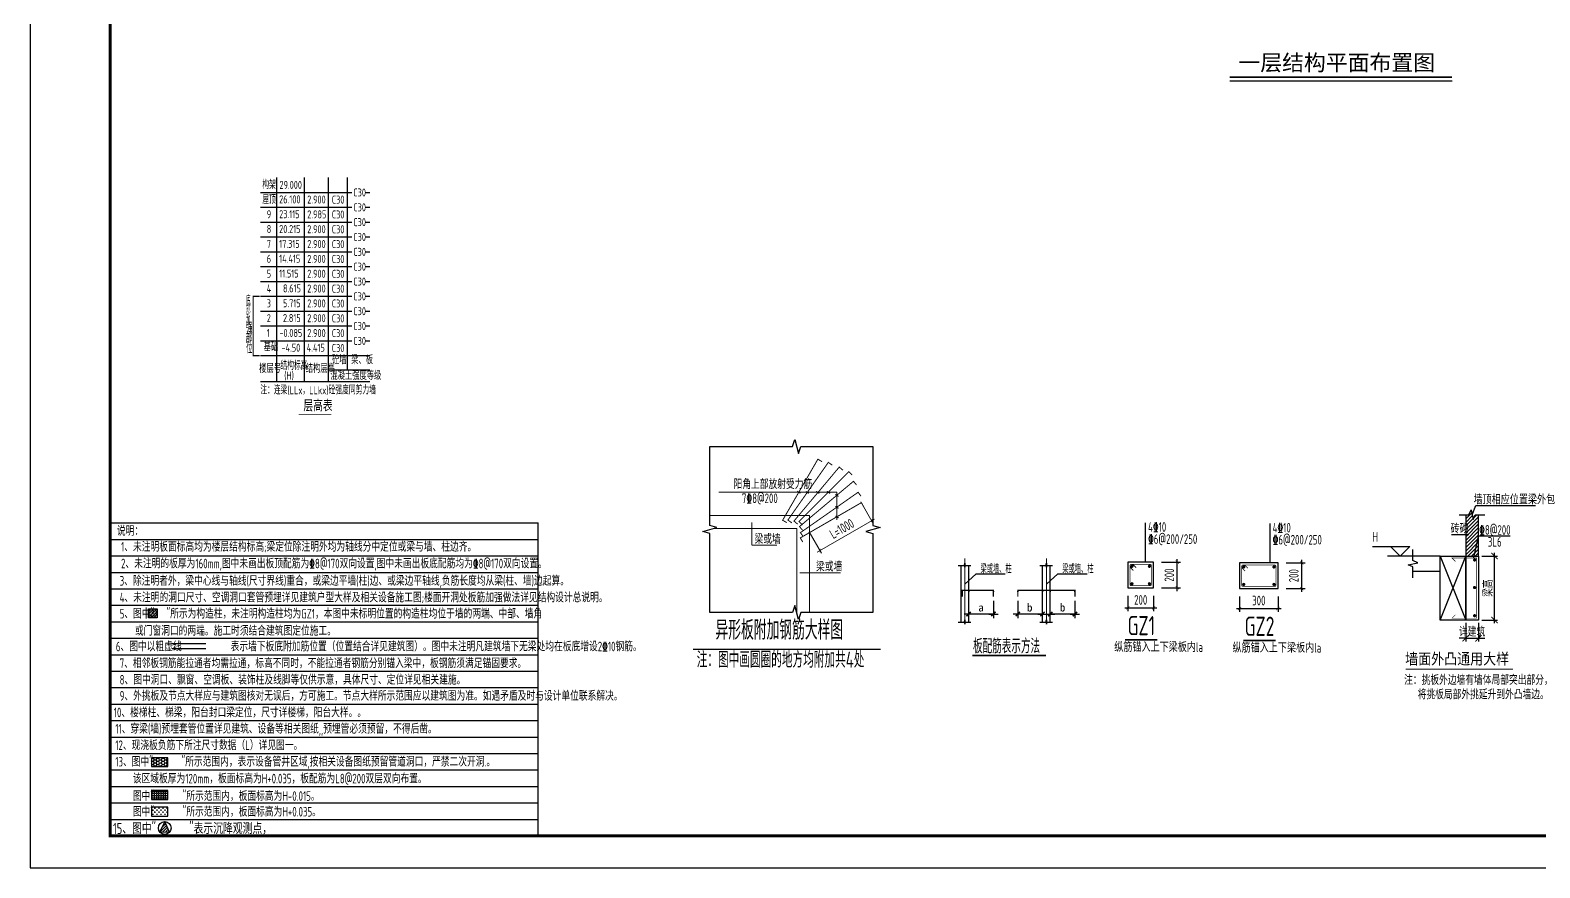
# Model space of a CAD drawing. Extents: x 826826 to 1642106, y -156213 to 399140.
# Drawn here: x 1269219 to 1316373, y 295942 to 322108 of the extents above; entities that cross this region are included whole.
import ezdxf
from ezdxf.enums import TextEntityAlignment as Align

# ---------------------------------------------------------------- set-up
doc = ezdxf.new("R2010")
doc.units = 0
doc.header["$LTSCALE"] = 1000
doc.linetypes.add('DASH', pattern=[0.35, 0.25, -0.1])
doc.linetypes.add('DOTE', pattern=[2.42, 2, -0.2, 0.02, -0.2])
doc.layers.get('0').update_dxf_attribs({"linetype": 'CONTINUOUS'})
doc.layers.get('DEFPOINTS').update_dxf_attribs({"linetype": 'CONTINUOUS'})
for name, color, linetype, lineweight in [('+公共字体', 7, 'CONTINUOUS', 20), ('+图名', 243, 'CONTINUOUS', 20), ('+混凝土墙', 3, 'CONTINUOUS', 20), ('7549', 9, 'CONTINUOUS', 18), ('DOTE', 251, 'DOTE', 9), ('Z-详图标注', 3, 'CONTINUOUS', 18), ('查找字符', 1, 'CONTINUOUS', 18)]:
    doc.layers.add(name, color=color, linetype=linetype, lineweight=lineweight)
for name, color, linetype in [('-TK', 7, 'CONTINUOUS'), ('DIM', 2, 'CONTINUOUS'), ('FLOOR_UP_REIN', 13, 'CONTINUOUS'), ('GJ', 5, 'CONTINUOUS'), ('LINK', 6, 'CONTINUOUS'), ('OUTLINE', 2, 'CONTINUOUS'), ('REIN', 6, 'CONTINUOUS'), ('S-0-TEXT', 7, 'CONTINUOUS'), ('S-B板填充', 251, 'CONTINUOUS'), ('S-B表格', 2, 'CONTINUOUS'), ('S-DETLCW-LINE1-pdx', 7, 'CONTINUOUS'), ('S-DETLCW-TEXT', 7, 'CONTINUOUS'), ('S-DETLS-HATCH', 251, 'CONTINUOUS'), ('S-DETLS-TEXT', 7, 'CONTINUOUS'), ('S-X详图实线', 4, 'CONTINUOUS'), ('S-X详图标注', 3, 'CONTINUOUS'), ('S-X详图钢筋', 6, 'CONTINUOUS'), ('S-大样-砼线', 7, 'CONTINUOUS'), ('S-引出线', 40, 'CONTINUOUS'), ('S-文字', 7, 'CONTINUOUS'), ('S-板正筋', 2, 'CONTINUOUS'), ('S-构造柱', 212, 'CONTINUOUS'), ('S-表格线', 54, 'CONTINUOUS'), ('S-降板填充', 75, 'CONTINUOUS'), ('TEXT', 2, 'CONTINUOUS'), ('THIN', 7, 'CONTINUOUS'), ('大样线', 40, 'CONTINUOUS'), ('悬梁', 4, 'CONTINUOUS'), ('空调洞口标注', 130, 'CONTINUOUS'), ('说明文字', 7, 'CONTINUOUS')]:
    doc.layers.add(name, color=color, linetype=linetype)
doc.styles.add('-宋体', font='', dxfattribs={"width": 0.7, "height": 300, "bigfont": '宋体.TTF'})
doc.styles.add('10', font='', dxfattribs={"width": 0.7, "height": 300})
doc.styles.add('BW_Rein', font='Tssdeng.shx', dxfattribs={"width": 0.7, "bigfont": 'hztxt.shx'})
doc.styles.add('hzst', font='', dxfattribs={"width": 0.7})
doc.styles.add('TSSD_DIMENSION', font='Tssdeng.shx', dxfattribs={"width": 0.7, "bigfont": 'tssdchn.shx'})
doc.styles.add('TSSD_Label', font='Tssdeng.shx', dxfattribs={"width": 0.7, "bigfont": 'hztxt.shx'})
doc.styles.add('TSSD_Norm', font='Tssdeng.shx', dxfattribs={"bigfont": 'tssdchn.shx'})
doc.styles.add('TSSD_REIN', font='tssdeng.shx', dxfattribs={"width": 0.7, "height": 300, "bigfont": 'tssdchn.shx'})
doc.styles.get('-宋体').set_extended_font_data('SimSun')
doc.styles.get('10').set_extended_font_data('SimSun')
doc.styles.get('hzst').set_extended_font_data('SimSun')
doc.dimstyles.new('25-100', dxfattribs={"dimscale": 100, "dimtxt": 3, "dimasz": 2, "dimexe": 1, "dimexo": 1, "dimgap": 0.5, "dimtad": 1, "dimdec": 0, "dimlfac": 0.25, "dimdsep": 46, "dimtxsty": 'TSSD_REIN', "dimblk1": 'ARCHTICK', "dimblk2": 'ARCHTICK', "dimsah": 1, "dimcen": 2.5, "dimdle": 1, "dimclrd": 256, "dimclre": 256, "dimclrt": 7, "dimadec": 0, "dimazin": 0, "dimtfac": 1, "dimtdec": 0, "dimtix": 1, "dimtmove": 2, "dimatfit": 3, "dimldrblk": 'ARCHTICK', "dimfxl": 0, "dimtolj": 1, "dimtzin": 0, "dimlwd": -1, "dimlwe": -1, "dimarcsym": 0})
doc.dimstyles.new('TSSD_100_100$0', dxfattribs={"dimtxt": 300, "dimasz": 80, "dimexe": 100, "dimexo": 250, "dimgap": 100, "dimtad": 1, "dimdec": 0, "dimzin": 0, "dimdsep": 46, "dimtxsty": 'TSSD_DIMENSION', "dimblk": 'ARCHTICK', "dimcen": 0, "dimdle": 100, "dimclrd": 3, "dimclre": 3, "dimclrt": 7, "dimadec": 0, "dimazin": 0, "dimtfac": 1, "dimtdec": 0, "dimtix": 1, "dimtmove": 2, "dimatfit": 3, "dimldrblk": 'ARCHTICK', "dimfxl": 0, "dimtolj": 1, "dimtzin": 0, "dimarcsym": 0})
doc.dimstyles.new('TSSD_25_100', dxfattribs={"dimtxt": 300, "dimasz": 100, "dimexe": 100, "dimexo": 250, "dimgap": 100, "dimtad": 1, "dimdec": 0, "dimlfac": 0.25, "dimzin": 0, "dimdsep": 46, "dimtxsty": 'TSSD_DIMENSION', "dimblk": 'ARCHTICK', "dimcen": 0, "dimdle": 100, "dimclrt": 7, "dimadec": 0, "dimazin": 0, "dimtfac": 1, "dimtdec": 0, "dimtix": 1, "dimtmove": 2, "dimatfit": 3, "dimldrblk": 'ARCHTICK', "dimfxl": 0, "dimtolj": 1, "dimtzin": 0, "dimarcsym": 0})

# ---------------------------------------------------------------- blocks, each defined once
blk = doc.blocks.new('A1')
blk.add_lwpolyline([(0, 59400), (0, 0), (84100, 0), (84100, 59400)], close=True)
at = {"const_width": 100}
blk.add_lwpolyline([(2500, 58400), (2500, 1000), (83100, 1000), (83100, 58400)], close=True, dxfattribs=at)
blk = doc.blocks.new('B20200424131938')
at = {"layer": '7549', "const_width": 40}
blk.add_lwpolyline([(417, 3688), (217, 3688), (217, 1834), (417, 1834)], dxfattribs=at)
at = {"layer": 'S-0-TEXT'}
blk.add_lwpolyline([(1641, 0, 27, 27, 0), (2658, 0, 0, 0, 0)], format="xyseb", dxfattribs=at)
at = {"layer": 'S-B表格'}
for p, q in [((952, 1021), (952, 7396)), ((1817, 1021), (1817, 7396)), ((2567, 1021), (2567, 7396)), ((3167, 1385), (3167, 7396)), ((452, 6932), (3167, 6932)), ((452, 6932), (3167, 6932)), ((3167, 6932), (3298, 6932)), ((3167, 6932), (3298, 6932)), ((3167, 6932), (3298, 6932)), ((3731, 6932), (3862, 6932)), ((3731, 6932), (3862, 6932)), ((3731, 6932), (3862, 6932)), ((452, 6469), (3167, 6469)), ((452, 6469), (3167, 6469)), ((3167, 6469), (3298, 6469)), ((3167, 6469), (3298, 6469)), ((3167, 6469), (3298, 6469)), ((3731, 6469), (3862, 6469)), ((3731, 6469), (3862, 6469)), ((3731, 6469), (3862, 6469)), ((452, 6005), (3167, 6005)), ((452, 6005), (3167, 6005)), ((3167, 6005), (3298, 6005)), ((3167, 6005), (3298, 6005)), ((3167, 6005), (3298, 6005)), ((3731, 6005), (3862, 6005)), ((3731, 6005), (3862, 6005)), ((3731, 6005), (3862, 6005)), ((452, 5542), (3167, 5542)), ((452, 5542), (3167, 5542)), ((3167, 5542), (3298, 5542)), ((3167, 5542), (3298, 5542)), ((3167, 5542), (3298, 5542)), ((3731, 5542), (3862, 5542)), ((3731, 5542), (3862, 5542)), ((3731, 5542), (3862, 5542)), ((452, 5078), (3167, 5078)), ((452, 5078), (3167, 5078)), ((3167, 5078), (3298, 5078)), ((3167, 5078), (3298, 5078)), ((3167, 5078), (3298, 5078)), ((3731, 5078), (3862, 5078)), ((3731, 5078), (3862, 5078)), ((3731, 5078), (3862, 5078)), ((452, 4615), (3167, 4615)), ((3167, 4615), (3298, 4615)), ((3731, 4615), (3862, 4615)), ((452, 4151), (3167, 4151)), ((3167, 4151), (3298, 4151)), ((3731, 4151), (3862, 4151)), ((452, 3688), (3167, 3688)), ((3167, 3688), (3298, 3688)), ((3731, 3688), (3862, 3688)), ((452, 3224), (3167, 3224)), ((3167, 3224), (3298, 3224)), ((3731, 3224), (3862, 3224)), ((452, 2761), (3167, 2761)), ((3167, 2761), (3298, 2761)), ((3731, 2761), (3862, 2761)), ((452, 2297), (3167, 2297)), ((3167, 2297), (3298, 2297)), ((3731, 2297), (3862, 2297)), ((452, 1834), (3167, 1834)), ((452, 1834), (3862, 1834)), ((452, 1834), (2854, 1834)), ((452, 1834), (2854, 1834)), ((452, 1021), (3862, 1021)), ((2567, 1385), (3862, 1385))]:
    blk.add_line(p, q, dxfattribs=at)
at = {"style": 'TSSD_REIN'}
for s, width, p, p2 in [('底', 0.535575, (-3, 3408), (134, 3408)), ('部', 0.530918, (-3, 3100), (134, 3100)), ('加', 0.526341, (-3, 2774), (134, 2774))]:
    blk.add_text(s, height=285, dxfattribs=dict(at, width=width)).set_placement(p, p2, align=Align.FIT)
for s, height, width, p in [('强', 285, 0.535575, (-3, 2477)), ('部', 285, 0.535575, (-13, 2146)), ('位', 285, 0.535575, (-3, 1820)), ('砼墙', 250, 0.7, (2681, 1495)), ('梁、板', 250, 0.7, (3279, 1495))]:
    blk.add_text(s, height=height, dxfattribs=dict(at, width=width)).set_placement(p, align=Align.BOTTOM_LEFT)
for s, width, p in [('楼层号', 0.7, (405, 1299)), ('结构标高', 0.65, (1070, 1392)), ('结构层高', 0.7, (1860, 1299)), ('(H)', 0.65, (1188, 1086)), ('混凝土强度等级', 0.7, (2629, 1080))]:
    blk.add_text(s, height=250, dxfattribs=dict(at, width=width)).set_placement(p)
at = {"layer": 'S-0-TEXT', "style": 'TSSD_REIN', "width": 0.7}
blk.add_text('层高表', height=360, dxfattribs=at).set_placement((1790, 90))
at = {"layer": 'S-B表格', "style": 'TSSD_REIN'}
for s, width, p in [('构架', 0.65, (503, 7039)), ('29.000', 0.7, (1039, 7042)), ('屋顶', 0.65, (503, 6575)), ('26.100', 0.7, (1031, 6590)), ('2.900', 0.7, (1907, 6585)), ('C30', 0.7, (2675, 6581)), ('C30', 0.65, (3345, 6804)), ('9', 0.7, (642, 6123)), ('23.115', 0.7, (1031, 6126)), ('2.985', 0.7, (1907, 6121)), ('C30', 0.7, (2675, 6118)), ('C30', 0.65, (3345, 6341)), ('8', 0.7, (642, 5660)), ('20.215', 0.7, (1031, 5663)), ('2.900', 0.7, (1907, 5658)), ('C30', 0.7, (2675, 5654)), ('C30', 0.65, (3345, 5877)), ('C30', 0.65, (3345, 5414)), ('7', 0.7, (642, 5196)), ('17.315', 0.7, (1031, 5199)), ('2.900', 0.7, (1907, 5194)), ('C30', 0.7, (2675, 5191)), ('C30', 0.65, (3345, 4950)), ('6', 0.7, (642, 4733)), ('14.415', 0.7, (1031, 4736)), ('2.900', 0.7, (1907, 4731)), ('C30', 0.7, (2675, 4727)), ('C30', 0.65, (3345, 4487)), ('5', 0.7, (642, 4269)), ('11.515', 0.7, (1031, 4272)), ('2.900', 0.7, (1907, 4267)), ('C30', 0.7, (2675, 4264)), ('C30', 0.65, (3345, 4023)), ('4', 0.7, (642, 3806)), ('8.615', 0.7, (1150, 3809)), ('2.900', 0.7, (1907, 3804)), ('C30', 0.7, (2675, 3800)), ('C30', 0.65, (3345, 3560)), ('3', 0.7, (642, 3342)), ('5.715', 0.7, (1150, 3345)), ('2.900', 0.7, (1907, 3340)), ('C30', 0.7, (2675, 3337)), ('C30', 0.65, (3345, 3096)), ('2', 0.7, (642, 2879)), ('2.815', 0.7, (1150, 2882)), ('2.900', 0.7, (1907, 2877)), ('C30', 0.7, (2675, 2873)), ('C30', 0.65, (3345, 2633)), ('1', 0.7, (642, 2415)), ('-0.085', 0.7, (1038, 2418)), ('2.900', 0.7, (1907, 2413)), ('C30', 0.7, (2675, 2410)), ('C30', 0.65, (3345, 2169)), ('基础', 0.7, (545, 1974)), ('-4.50', 0.7, (1103, 1955)), ('4.415', 0.7, (1891, 1955)), ('C30', 0.7, (2675, 1946))]:
    blk.add_text(s, height=250, dxfattribs=dict(at, width=width)).set_placement(p)
at = {"layer": 'TEXT', "style": 'TSSD_REIN', "width": 0.65}
blk.add_text('注：连梁(LLx，LLkx)砼强度同剪力墙', height=250, dxfattribs=at).set_placement((443, 627))
blk = doc.blocks.new('_DIMX')
blk.add_line((-150, 0), (150, 0))
at = {"const_width": 50}
blk.add_lwpolyline([(-70, -70), (70, 70)], dxfattribs=at)
blk = doc.blocks.new('A$C1DDD5A89')
at = {"color": 6, "const_width": 50}
blk.add_lwpolyline([(439, 25), (2741, 25)], dxfattribs=at)
at = {"layer": 'DOTE', "color": 8, "linetype": 'DOTE'}
for p, q in [((202, 3054), (202, 888)), ((2750, 3054), (2750, 888))]:
    blk.add_line(p, q, dxfattribs=at)
at = {"layer": 'GJ'}
blk.add_point((1858, 2022), dxfattribs=at)
at = {"layer": 'REIN', "color": 1, "const_width": 40}
for points in [[(129, 1860), (129, 2059), (1095, 2059), (1095, 1860)], [(1858, 1860), (1858, 2059), (3643, 2059), (3643, 1860)]]:
    blk.add_lwpolyline(points, dxfattribs=at)
at = {"layer": '大样线'}
for p, q in [((0, 2837), (188, 2837)), ((81, 2837), (81, 1066)), ((188, 2837), (202, 2909)), ((202, 2909), (202, 2778)), ((202, 2778), (217, 2837)), ((217, 2837), (395, 2837)), ((2548, 2837), (2736, 2837)), ((2736, 2837), (2751, 2909)), ((2751, 2909), (2751, 2778)), ((2751, 2778), (2766, 2837)), ((2766, 2837), (2943, 2837)), ((202, 2247), (556, 2571)), ((556, 2571), (1467, 2571)), ((2758, 2247), (3112, 2571)), ((3112, 2571), (4023, 2571)), ((0, 1066), (188, 1066)), ((188, 1066), (202, 1138)), ((202, 1138), (202, 1006)), ((202, 1006), (217, 1066)), ((217, 1066), (395, 1066)), ((2548, 1066), (2736, 1066)), ((2736, 1066), (2751, 1138)), ((2751, 1138), (2751, 1006)), ((2751, 1006), (2766, 1066)), ((2766, 1066), (2943, 1066))]:
    blk.add_line(p, q, dxfattribs=at)
at = {"layer": '大样线', "linetype": 'ByBlock'}
for p, q in [((323, 1066), (323, 2837)), ((2630, 1066), (2630, 2837)), ((2871, 1066), (2871, 2837))]:
    blk.add_line(p, q, dxfattribs=at)
at = {"layer": '大样线', "color": 0, "linetype": 'ByBlock'}
for p in [(323, 2022), (1095, 2022), (2630, 2022), (2871, 2022), (3643, 2022), (202, 1319)]:
    blk.add_point(p, dxfattribs=at)
at = {"layer": '空调洞口标注'}
for p, q in [((1095, 1732), (1095, 1190)), ((1858, 1732), (1858, 1190)), ((3643, 1732), (3643, 1190)), ((1094, 1319), (203, 1319)), ((2629, 1319), (1859, 1319)), ((3642, 1319), (2872, 1319))]:
    blk.add_line(p, q, dxfattribs=at)
blk.add_point((1858, 1319), dxfattribs=at)
at = {"layer": '空调洞口标注', "color": 0, "linetype": 'ByBlock'}
blk.add_point((2871, 1319), dxfattribs=at)
at = {"layer": '空调洞口标注', "xscale": 0.9649999998509884, "yscale": 0.9649999998509884, "zscale": 0.965, "rotation": 180}
for p in [(323, 1319), (1858, 1319)]:
    blk.add_blockref('_DIMX', p, dxfattribs=at)
at = {"layer": '空调洞口标注', "xscale": 0.9649999998509884, "yscale": 0.9649999998509884, "zscale": 0.965}
for p in [(1095, 1319), (2630, 1319), (2872, 1319), (3643, 1319)]:
    blk.add_blockref('_DIMX', p, dxfattribs=at)
at = {"layer": '空调洞口标注', "style": '10'}
for s, p in [('a', (709, 1523)), ('b', (2231, 1523)), ('b', (3257, 1523))]:
    blk.add_text(s, height=250, dxfattribs=at).set_placement(p, align=Align.MIDDLE_CENTER)
at = {"layer": '说明文字'}
for s, height, style, width, p in [('梁或墙、柱', 250, 'TSSD_REIN', 0.6, (693, 2596)), ('梁或墙、柱', 250, 'TSSD_REIN', 0.6, (3249, 2596)), ('板配筋表示方法', 450, 'TSSD_DIMENSION', 0.7, (459, 91))]:
    blk.add_text(s, height=height, dxfattribs=dict(at, style=style, width=width)).set_placement(p)
blk = doc.blocks.new('_ArchTick')
at = {"color": 0, "linetype": 'ByBlock', "const_width": 0.15}
blk.add_lwpolyline([(-0.5, -0.5), (0.5, 0.5)], dxfattribs=at)
blk = doc.blocks.new('*D31')
at = {"layer": 'DEFPOINTS', "color": 0}
for p in [(30394, 226071), (30794, 226071), (30794, 225492)]:
    blk.add_point(p, dxfattribs=at)
at = {"layer": 'S-X详图标注'}
for p, q in [((30394, 225971), (30394, 225392)), ((30794, 225971), (30794, 225392)), ((30394, 225492), (30194, 225492)), ((30394, 225492), (30794, 225492)), ((30794, 225492), (30994, 225492))]:
    blk.add_line(p, q, dxfattribs=at)
at = {"layer": 'S-X详图标注', "xscale": 200, "yscale": 200, "zscale": 200}
blk.add_blockref('_ArchTick', (30394, 225492), dxfattribs=at)
at = {"layer": 'S-X详图标注', "xscale": 200, "yscale": 200, "zscale": 200, "rotation": 180}
blk.add_blockref('_ArchTick', (30794, 225492), dxfattribs=at)
at = {"layer": 'S-X详图标注', "color": 7, "insert": (30594, 225692), "char_height": 300, "attachment_point": 5, "style": 'TSSD_REIN'}
blk.add_mtext('\\A1;详建筑', dxfattribs=at)
blk = doc.blocks.new('*D32')
at = {"layer": 'DEFPOINTS', "color": 0}
for p in [(30794, 228060), (31291, 228060), (30794, 226060)]:
    blk.add_point(p, dxfattribs=at)
at = {"layer": 'S-X详图标注'}
for p, q in [((30894, 228060), (31391, 228060)), ((31291, 225960), (31291, 228160)), ((30894, 226060), (31391, 226060))]:
    blk.add_line(p, q, dxfattribs=at)
at = {"layer": 'S-X详图标注', "xscale": 200, "yscale": 200, "zscale": 200}
for p, rotation in [((31291, 228060), 90), ((31291, 226060), 270)]:
    blk.add_blockref('_ArchTick', p, dxfattribs=dict(at, rotation=rotation))
at = {"layer": 'S-X详图标注', "color": 7, "insert": (31091, 227060), "char_height": 300, "attachment_point": 5, "rotation": 90, "style": 'TSSD_REIN'}
blk.add_mtext('\\A1;梁高', dxfattribs=at)
blk = doc.blocks.new('*D2636')
at = {"layer": 'DEFPOINTS', "color": 0}
for p in [(1304307, 305488), (1305049, 305488), (1304307, 304688)]:
    blk.add_point(p, dxfattribs=at)
at = {"layer": 'DIM', "color": 0, "lineweight": -2}
for p, q in [((1305049, 304588), (1305049, 305588)), ((1304557, 305488), (1305149, 305488)), ((1304557, 304688), (1305149, 304688))]:
    blk.add_line(p, q, dxfattribs=at)
at = {"layer": 'DIM', "color": 0, "lineweight": -2, "xscale": 100, "yscale": 100, "zscale": 100}
for p, rotation in [((1305049, 305488), 90), ((1305049, 304688), 270)]:
    blk.add_blockref('_ArchTick', p, dxfattribs=dict(at, rotation=rotation))
at = {"layer": 'DIM', "color": 7, "insert": (1304799, 305088), "char_height": 300, "attachment_point": 5, "rotation": 90, "style": 'TSSD_DIMENSION'}
blk.add_mtext('\\A1;200', dxfattribs=at)
blk = doc.blocks.new('*D2637')
at = {"layer": 'DEFPOINTS', "color": 0}
for p in [(1303507, 304688), (1304307, 304688), (1304307, 304061)]:
    blk.add_point(p, dxfattribs=at)
at = {"layer": 'DIM', "color": 0, "lineweight": -2}
for p, q in [((1303507, 304438), (1303507, 303961)), ((1304307, 304438), (1304307, 303961)), ((1303407, 304061), (1304407, 304061))]:
    blk.add_line(p, q, dxfattribs=at)
at = {"layer": 'DIM', "color": 0, "lineweight": -2, "xscale": 100, "yscale": 100, "zscale": 100, "rotation": 180}
blk.add_blockref('_ArchTick', (1303507, 304061), dxfattribs=at)
at = {"layer": 'DIM', "color": 0, "lineweight": -2, "xscale": 100, "yscale": 100, "zscale": 100}
blk.add_blockref('_ArchTick', (1304307, 304061), dxfattribs=at)
at = {"layer": 'DIM', "color": 7, "insert": (1303907, 304311), "char_height": 300, "attachment_point": 5, "style": 'TSSD_DIMENSION'}
blk.add_mtext('\\A1;200', dxfattribs=at)
blk = doc.blocks.new('*D2472')
at = {"layer": 'DEFPOINTS', "color": 0}
for p in [(5060, 9464), (3444, 8530), (5522, 8664)]:
    blk.add_point(p, dxfattribs=at)
at = {"layer": 'DIM', "color": 3, "lineweight": -2}
for p, q in [((5185, 9247), (5572, 8577)), ((3819, 7680), (5609, 8714)), ((3569, 8314), (3956, 7644))]:
    blk.add_line(p, q, dxfattribs=at)
at = {"layer": 'DIM', "color": 3, "lineweight": -2, "xscale": 80, "yscale": 80, "zscale": 80}
for p, rotation in [((5522, 8664), 29.99999999994698), ((3906, 7730), 209.999999999947)]:
    blk.add_blockref('_ArchTick', p, dxfattribs=dict(at, rotation=rotation))
at = {"layer": 'DIM', "color": 7, "insert": (4589, 8413), "char_height": 300, "attachment_point": 5, "rotation": 30, "style": 'TSSD_DIMENSION'}
blk.add_mtext('\\A1;L=1000', dxfattribs=at)
blk = doc.blocks.new('*D2638')
at = {"layer": 'DEFPOINTS', "color": 0}
for p in [(1308197, 305467), (1308940, 305467), (1308197, 304667)]:
    blk.add_point(p, dxfattribs=at)
at = {"layer": 'DIM', "color": 0, "lineweight": -2}
for p, q in [((1308940, 304567), (1308940, 305567)), ((1308447, 305467), (1309040, 305467)), ((1308447, 304667), (1309040, 304667))]:
    blk.add_line(p, q, dxfattribs=at)
at = {"layer": 'DIM', "color": 0, "lineweight": -2, "xscale": 100, "yscale": 100, "zscale": 100}
for p, rotation in [((1308940, 305467), 90), ((1308940, 304667), 270)]:
    blk.add_blockref('_ArchTick', p, dxfattribs=dict(at, rotation=rotation))
at = {"layer": 'DIM', "color": 7, "insert": (1308690, 305067), "char_height": 300, "attachment_point": 5, "rotation": 90, "style": 'TSSD_DIMENSION'}
blk.add_mtext('\\A1;200', dxfattribs=at)
blk = doc.blocks.new('*D2639')
at = {"layer": 'DEFPOINTS', "color": 0}
for p in [(1306997, 304667), (1308197, 304667), (1308197, 304041)]:
    blk.add_point(p, dxfattribs=at)
at = {"layer": 'DIM', "color": 0, "lineweight": -2}
for p, q in [((1306997, 304417), (1306997, 303941)), ((1308197, 304417), (1308197, 303941)), ((1306897, 304041), (1308297, 304041))]:
    blk.add_line(p, q, dxfattribs=at)
at = {"layer": 'DIM', "color": 0, "lineweight": -2, "xscale": 100, "yscale": 100, "zscale": 100, "rotation": 180}
blk.add_blockref('_ArchTick', (1306997, 304041), dxfattribs=at)
at = {"layer": 'DIM', "color": 0, "lineweight": -2, "xscale": 100, "yscale": 100, "zscale": 100}
blk.add_blockref('_ArchTick', (1308197, 304041), dxfattribs=at)
at = {"layer": 'DIM', "color": 7, "insert": (1307597, 304291), "char_height": 300, "attachment_point": 5, "style": 'TSSD_DIMENSION'}
blk.add_mtext('\\A1;300', dxfattribs=at)
blk = doc.blocks.new('20210306.16465652')
at = {"layer": 'S-DETLS-HATCH'}
h = blk.add_hatch(dxfattribs=at)
h.set_pattern_fill('ANSI31', color=256, scale=25)
h.set_pattern_definition([(45, (-250051.66, 573697.02), (-56.126601, 56.126601), [])])
h.paths.add_polyline_path([(3315.4, 5761.9), (3215.4, 5761.9), (3145.4, 5611.9), (3085.4, 5911.9), (3015.4, 5761.9), (2915.4, 5761.9), (2915.4, 4472.4), (3315.4, 4472.4)])
at = {"layer": 'S-DETLCW-LINE1-pdx'}
for points in [[(2715.4, 5761.9), (3015.4, 5761.9), (3085.4, 5911.9), (3145.4, 5611.9), (3215.4, 5761.9), (3515.4, 5761.9)], [(1268.2, 3792.4), (1268.2, 4132.4), (1118.2, 4202.4), (1418.2, 4262.4), (1268.2, 4332.4), (1268.2, 4672.4)]]:
    blk.add_lwpolyline(points, dxfattribs=at)
at = {"layer": 'S-DETLCW-TEXT', "const_width": 30}
blk.add_lwpolyline([(4388.8, 937.6), (1041.9, 937.6)], dxfattribs=at)
at = {"layer": 'S-DETLS-TEXT'}
blk.add_line((3009.8, 5139.7), (2467.6, 5139.7), dxfattribs=at)
for points in [[(3115.4, 5761.9), (3233, 6051.8), (5095.2, 6051.8)], [(3165.2, 4412.4), (3315.4, 5101.5), (4302.7, 5101.5)]]:
    blk.add_lwpolyline(points, dxfattribs=at)
at = {"layer": 'S-X详图实线'}
for p, q in [((2115.4, 4472.4), (1268.2, 4472.4)), ((2115.4, 4472.4), (2915.4, 2472.4)), ((2115.4, 2472.4), (2915.4, 4472.4)), ((2115.4, 3992.4), (1268.2, 3992.4))]:
    blk.add_line(p, q, dxfattribs=at)
blk.add_lwpolyline([(2915.4, 5761.9), (2915.4, 4472.4), (3315.4, 4472.4), (3315.4, 5761.9)], dxfattribs=at)
for points in [[(2115.4, 4472.4), (2915.4, 4472.4), (2915.4, 2472.4), (2115.4, 2472.4)], [(2915.4, 4472.4), (3315.4, 4472.4), (3315.4, 2472.4), (2915.4, 2472.4)]]:
    blk.add_lwpolyline(points, close=True, dxfattribs=at)
at = {"layer": 'S-X详图标注'}
blk.add_line((1268.2, 4472.4), (468.4, 4472.4), dxfattribs=at)
blk.add_lwpolyline([(0, 4772.4), (1168.3, 4772.4), (868.3, 4472.4), (568.3, 4772.4)], dxfattribs=at)
at = {"layer": 'S-X详图钢筋', "const_width": 20}
blk.add_lwpolyline([(2592.4, 4306.3), (2486.4, 4412.4), (3255.4, 4412.4), (3255.4, 2532.4), (2486.4, 2532.4), (2592.4, 2638.4)], dxfattribs=at)
at = {"layer": 'S-X详图钢筋', "const_width": 50}
for points in [[(3168.1, 4350.3, 1), (3218.1, 4350.3, 1)], [(3168.1, 3488.9, 1), (3218.1, 3488.9, 1)], [(3168.1, 2609.8, 1), (3218.1, 2609.8, 1)]]:
    blk.add_lwpolyline(points, format="xyb", close=True, dxfattribs=at)
at = {"layer": 'S-DETLCW-TEXT', "style": 'hzst', "width": 0.85}
blk.add_text('墙面外凸通用大样', height=350, dxfattribs=at).set_placement((1025.4, 1088.1))
at = {"layer": 'S-DETLS-TEXT', "width": 0.7}
for s, style, p in [('墙顶相应位置梁外包', 'BW_Rein', (3158.9, 6088.4)), ('砖砌', 'BW_Rein', (2442.3, 5176.3)), ('%%1328@200', 'BW_Rein', (3336.9, 5138.1)), ('3L6', 'BW_Rein', (3608.6, 4766)), ('注：挑板外边墙有墙体局部突出部分，', 'TSSD_REIN', (991.5, 450)), ('将挑板局部外挑延升到外凸墙边。', 'TSSD_REIN', (1414.1, 0))]:
    blk.add_text(s, height=300, dxfattribs=dict(at, style=style)).set_placement(p)
at = {"layer": 'S-DETLS-TEXT', "style": 'TSSD_REIN', "width": 0.75}
blk.add_text('H', height=300, dxfattribs=at).set_placement((181.3, 4832.5), align=Align.BOTTOM_RIGHT)
at = {"layer": 'S-X详图标注'}
for p1, p2, distance, text, picture, middle in [((3315.4, 2472.4), (3315.4, 4472.4), -496.7, '梁高', '*D32', (3612.1, 3472.4)), ((2915.4, 2483.6), (3315.4, 2483.6), -579.2, '详建筑', '*D31', (3115.4, 2104.4))]:
    dim = blk.add_aligned_dim(p1=p1, p2=p2, distance=distance, text=text, dimstyle='25-100', dxfattribs=at)
    dim.commit()
    dim.dimension.update_dxf_attribs({"geometry": picture, "text_midpoint": middle, "insert": (-27478.5, -223587.5)})
blk = doc.blocks.new('A$C3D802B83')
at = {"layer": '+公共字体', "linetype": 'Continuous'}
for p, q in [((744, 9550.9), (4432.1, 9550.9)), ((4432.1, 8687.9), (4432.1, 9550.9)), ((1781.2, 8604.3), (1781.2, 7908.1)), ((1781.2, 7900.1), (2555.9, 7900.1)), ((3278.8, 7035.6), (4551.4, 7035.6))]:
    blk.add_line(p, q, dxfattribs=at)
at = {"layer": '+图名', "linetype": 'Continuous', "const_width": 50}
blk.add_lwpolyline([(-63, 4643.9), (5800.4, 4643.9)], dxfattribs=at)
at = {"layer": '+混凝土墙', "linetype": 'Continuous'}
for p, q in [((468.2, 8822.4), (3581.4, 8822.4)), ((3581.4, 8822.4), (3581.4, 5796.4)), ((597.3, 8422.4), (3181.4, 8422.4)), ((3181.4, 8422.4), (3181.4, 5796.4))]:
    blk.add_line(p, q, dxfattribs=at)
at = {"layer": 'FLOOR_UP_REIN', "const_width": 30}
for points in [[(3970.2, 10507.9), (3840.3, 10582.9), (2739.8, 8676.9), (2869.7, 8601.9)], [(4289.1, 10397.8), (4166.2, 10483.8), (2903.8, 8681), (3026.7, 8594.9)], [(4622.7, 10240.4), (4507.8, 10336.8), (3093.1, 8650.8), (3208, 8554.4)], [(4914.2, 10087.1), (4808.2, 10193.1), (3251.9, 8636.8), (3358, 8530.8)], [(5048.3, 9777.8), (4951.8, 9892.7), (3265.9, 8478), (3362.3, 8363.1)], [(5184.9, 9428.3), (5098.9, 9551.1), (3296, 8288.8), (3382.1, 8165.9)], [(5273, 9095.3), (5198, 9225.2), (3292, 8124.8), (3367, 7994.9)]]:
    blk.add_lwpolyline(points, dxfattribs=at)
at = {"layer": 'THIN'}
blk.add_lwpolyline([(5562.2, 5796.4), (3306.7, 5796.4), (3236.7, 5576.4), (3116.7, 6016.4), (3046.7, 5796.4), (468.2, 5796.4), (468.2, 8257.2), (248.2, 8327.2), (688.2, 8447.2), (468.2, 8517.2), (468.2, 10977.9), (3046.7, 10977.9), (3116.7, 11197.9), (3236.7, 10757.9), (3306.7, 10977.9), (5562.2, 10977.9), (5562.2, 8517.2), (5782.2, 8447.2), (5342.2, 8327.2), (5562.2, 8257.2)], close=True, dxfattribs=at)
at = {"layer": '查找字符', "const_width": 35}
for points in [[(3195.4, 9582.1), (3293.5, 9519.7)], [(3461.2, 9577.4), (3559.3, 9515)], [(3788.2, 9577.4), (3886.4, 9515)], [(4121.9, 9577.4), (4220.1, 9515)], [(4388.1, 9483.1), (4486.2, 9420.7)], [(4388.1, 9110.7), (4486.2, 9048.3)], [(4388.1, 8809.5), (4486.2, 8747.1)]]:
    blk.add_lwpolyline(points, dxfattribs=at)
at = {"layer": '+公共字体', "linetype": 'Continuous', "style": 'TSSD_REIN', "width": 0.7}
for s, p in [('阳角上部放射受力筋', (1206.7, 9652.5)), ('7%%1328@200', (1467.3, 9212.7)), ('梁或墙', (1863, 7938.4)), ('梁或墙', (3783.9, 7076.5))]:
    blk.add_text(s, height=300, dxfattribs=at).set_placement(p)
blk.add_text('注：图中画圆圈的地方均附加共4处', height=500, dxfattribs=at).set_placement((55.5, 3920.3), align=Align.BOTTOM_LEFT)
at = {"layer": '+图名', "linetype": 'Continuous', "style": 'TSSD_REIN', "width": 0.7}
blk.add_text('异形板附加钢筋大样图', height=600, dxfattribs=at).set_placement((640.5, 4766.9), align=Align.BOTTOM_LEFT)
at = {"layer": 'DIM'}
dim = blk.add_aligned_dim(p1=(3443.8, 8530.2), p2=(5060.4, 9463.5), distance=-923.8, text='L=1000', dimstyle='TSSD_100_100$0', dxfattribs=at)
dim.commit()
dim.dimension.update_dxf_attribs({"geometry": '*D2472', "text_midpoint": (4589, 8413.4)})

msp = doc.modelspace()

# ---------------------------------------------------------------- hatches: boundary and pattern name
at = {"layer": 'S-B板填充'}
h = msp.add_hatch(dxfattribs=at)
h.set_pattern_fill('ANGLE', color=252, scale=10, style=0)
h.set_pattern_definition([(0, (1358317.57, 102482.16), (0, 69.85), [50.8, -19.05]), (90, (1358317.57, 102482.16), (-69.85, 4e-15), [50.8, -19.05])])
h.paths.add_polyline_path([(1273006.73, 298073.81), (1273517.83, 298073.81), (1273517.83, 298352.6), (1273006.73, 298352.6)])
h = msp.add_hatch(dxfattribs=at)
h.set_pattern_fill('CROSS', color=252, scale=10, style=0)
h.set_pattern_definition([(0, (1358317.57, 102482.16), (63.5, 63.5), [31.75, -95.25]), (90, (1358333.445, 102466.29), (-63.5, 63.5), [31.75, -95.25])])
h.paths.add_polyline_path([(1273006.73, 297559.53), (1273517.83, 297559.53), (1273517.83, 297838.31), (1273006.73, 297838.31)])
at = {"layer": 'S-X详图标注'}
h = msp.add_hatch(dxfattribs=at)
h.set_pattern_fill('METAL', color=256, scale=15, style=0)
h.set_pattern_definition([(45, (1329196.52, 191508.95), (-42.426407, 42.426407), [])])
h.paths.add_polyline_path([(1273428.8, 297385.69), (1273263.51, 297064.22), (1273572.9, 297054.18)])
at = {"layer": 'S-构造柱'}
h = msp.add_hatch(dxfattribs=at)
h.set_pattern_fill('ARMORED', color=256, scale=12.857143, style=0)
h.set_pattern_definition([(50, (-580357.344, 172407.72), (92.2191663, -8.0681316), [9.642857, -106.0714286]), (355, (-580357.34, 172407.72), (-17.839457, 96.710417), [7.7142857, -84.857143]), (100.4514, (-580349.66, 172407.05), (74.3797776, 88.642227), [8.1951673, -90.146843]), (46.1842, (-580357.34, 172433.44), (137.216706, -21.281016), [14.464286, -159.107143]), (96.6356, (-580345.91, 172431.66), (120.170919, 125.243726), [12.292751, -135.220243]), (351.1842, (-580357.34, 172433.44), (120.170822, 125.24382), [11.571429, -127.285714]), (21, (-580344.49, 172427.01), (76.7451924, -51.765286), [9.642857, -106.0714286]), (326, (-580344.49, 172427.01), (31.2834, 93.233577), [7.7142857, -84.857143]), (71.4514, (-580338.09, 172422.69), (108.0286237, 41.4682067), [8.1951673, -90.146843]), (37.5, (-580357.344, 172407.72), (1.56340997, 42.80063835), [0, -83.8285714, 0, -86.1428571, 0, -85.1785714]), (7.5, (-580357.344, 172407.72), (33.8232262, 50.7100772), [0, -49.1142857, 0, -81.9, 0, -32.4642857]), (327.5, (-580386.016, 172407.72), (68.6343132, -2.8999121), [0, -32.1428571, 0, -100.2857143, 0, -133.0714286]), (317.5, (-580398.87, 172407.72), (74.981079, 12.8706406), [0, -41.7857143, 0, -66.6, 0, -94.5]), (45, (-580357.344, 172407.72), (-45.4568645, 45.4568645), [])])
h.paths.add_polyline_path([(1272911.24, 304030.25), (1273185.53, 304030.25), (1273185.53, 303755.97), (1272911.24, 303755.97)])
at = {"layer": 'S-降板填充', "linetype": 'ByBlock'}
h = msp.add_hatch(dxfattribs=at)
h.set_pattern_fill('HONEY', color=8, scale=17.142857, style=0)
h.set_pattern_definition([(0, (-1539578.366, 231392.117), (81.6428571, 47.1365143), [54.4285714, -108.8571429]), (120, (-1539578.366, 231392.117), (-81.6428474, 47.1365312), [54.4285714, -108.8571429]), (60, (-1539578.366, 231392.117), (9.75e-06, 94.2730455), [-108.8571429, 54.4285714])])
h.paths.add_polyline_path([(1273006.73, 299102.38), (1273517.83, 299102.38), (1273517.83, 299381.17), (1273006.73, 299381.17)])

# ---------------------------------------------------------------- linework, layer by layer
at = {"layer": 'LINK', "color": 1, "const_width": 25}
for points in [[(1303677.71, 305228.88), (1303585.79, 305320.81, -0.19891237), (1303571.73, 305354.75), (1303571.73, 305375.25, -0.41421356), (1303619.73, 305423.25), (1304193.73, 305423.25, -0.41421356), (1304241.73, 305375.25), (1304241.73, 304801.25, -0.41421356), (1304193.73, 304753.25), (1303619.73, 304753.25, -0.41421356), (1303571.73, 304801.25), (1303571.73, 305375.25, -0.41421356), (1303619.73, 305423.25), (1303640.24, 305423.25, -0.19891237), (1303674.18, 305409.19), (1303766.1, 305317.27)], [(1307168.46, 305208.01), (1307076.53, 305299.93, -0.19891237), (1307062.47, 305333.87), (1307062.47, 305354.38, -0.41421356), (1307110.47, 305402.38), (1308084.47, 305402.38, -0.41421356), (1308132.47, 305354.38), (1308132.47, 304780.38, -0.41421356), (1308084.47, 304732.38), (1307110.47, 304732.38, -0.41421356), (1307062.47, 304780.38), (1307062.47, 305354.38, -0.41421356), (1307110.47, 305402.38), (1307130.98, 305402.38, -0.19891237), (1307164.92, 305388.32), (1307256.84, 305296.4)]]:
    msp.add_lwpolyline(points, format="xyb", dxfattribs=at)
at = {"layer": 'OUTLINE'}
for points in [[(1304306.73, 305488.25), (1303506.73, 305488.25), (1303506.73, 304688.25), (1304306.73, 304688.25)], [(1308197.47, 305467.38), (1306997.47, 305467.38), (1306997.47, 304667.38), (1308197.47, 304667.38)]]:
    msp.add_lwpolyline(points, close=True, dxfattribs=at)
at = {"layer": 'REIN', "const_width": 50}
for points in [[(1303609.23, 305360.75, 1), (1303659.23, 305360.75, 1)], [(1304154.23, 305360.75, 1), (1304204.23, 305360.75, 1)], [(1307099.97, 305339.88, 1), (1307149.97, 305339.88, 1)], [(1308044.97, 305339.88, 1), (1308094.97, 305339.88, 1)], [(1303609.23, 304815.75, 1), (1303659.23, 304815.75, 1)], [(1304154.23, 304815.75, 1), (1304204.23, 304815.75, 1)], [(1307099.97, 304794.88, 1), (1307149.97, 304794.88, 1)], [(1308044.97, 304794.88, 1), (1308094.97, 304794.88, 1)]]:
    msp.add_lwpolyline(points, format="xyb", close=True, dxfattribs=at)
at = {"layer": 'S-B表格', "color": 6, "linetype": 'ByBlock', "ltscale": 0.5, "const_width": 30}
msp.add_lwpolyline([(1276417.45, 312405.6), (1279263.83, 312405.6)], dxfattribs=at)
at = {"layer": 'S-X详图标注'}
msp.add_lwpolyline([(1273428.8, 297385.69), (1273263.51, 297064.22), (1273572.9, 297054.18), (1273428.8, 297385.69)], dxfattribs=at)
msp.add_circle((1273422.31, 297185.8), 200, dxfattribs=at)
at = {"layer": 'S-引出线', "color": 3, "const_width": 56}
msp.add_lwpolyline([(1306689.01, 320638.94), (1313633, 320638.94)], dxfattribs=at)
at = {"layer": 'S-引出线', "color": 3}
msp.add_lwpolyline([(1306689.01, 320526.94), (1313633, 320526.94)], dxfattribs=at)
at = {"layer": 'S-板正筋', "linetype": 'DASH', "const_width": 42.86}
for points in [[(1273643.76, 302941.98), (1273643.76, 302941.98), (1274714.27, 302942), (1274714.27, 302942)], [(1273643.76, 302783.92), (1273643.76, 302783.92), (1274714.27, 302783.94), (1274714.27, 302783.94)]]:
    msp.add_lwpolyline(points, dxfattribs=at)
at = {"layer": 'S-构造柱'}
msp.add_lwpolyline([(1272911.24, 304030.25), (1273185.53, 304030.25), (1273185.53, 303755.97), (1272911.24, 303755.97), (1272911.24, 304030.25)], dxfattribs=at)
at = {"layer": 'S-表格线'}
for p, q in [((1271718.71, 296942.46), (1271718.71, 306713.89)), ((1271718.71, 306713.89), (1285083.13, 306713.89)), ((1285083.13, 296942.46), (1285083.13, 306713.89)), ((1271718.71, 297971.03), (1271718.71, 306239.12)), ((1271718.71, 306199.61), (1285083.13, 306199.61)), ((1271718.71, 305685.32), (1285083.13, 305685.32)), ((1271718.71, 305171.03), (1285083.13, 305171.03)), ((1271718.71, 304656.75), (1285083.13, 304656.75)), ((1271718.71, 304142.46), (1285083.13, 304142.46)), ((1271718.71, 303628.18), (1285083.13, 303628.18)), ((1271718.71, 303113.89), (1285083.13, 303113.89)), ((1271718.71, 302599.61), (1285083.13, 302599.61)), ((1271718.71, 302085.32), (1285083.13, 302085.32)), ((1271718.71, 301571.03), (1285083.13, 301571.03)), ((1271718.71, 301056.75), (1285083.13, 301056.75)), ((1271718.71, 300542.46), (1285083.13, 300542.46)), ((1271718.71, 300028.18), (1285083.13, 300028.18)), ((1271718.71, 299513.89), (1285083.13, 299513.89)), ((1271718.71, 298999.61), (1285083.13, 298999.61)), ((1271718.71, 298485.32), (1285083.13, 298485.32)), ((1271718.71, 297971.03), (1285083.13, 297971.03)), ((1271718.71, 297456.75), (1285083.13, 297456.75)), ((1271718.71, 296942.46), (1285083.13, 296942.46))]:
    msp.add_line(p, q, dxfattribs=at)
at = {"layer": 'S-降板填充'}
for points in [[(1273006.73, 299102.38), (1273517.83, 299102.38), (1273517.83, 299381.17), (1273006.73, 299381.17)], [(1273006.73, 298073.81), (1273517.83, 298073.81), (1273517.83, 298352.6), (1273006.73, 298352.6)], [(1273006.73, 297559.53), (1273517.83, 297559.53), (1273517.83, 297838.31), (1273006.73, 297838.31)]]:
    msp.add_lwpolyline(points, close=True, dxfattribs=at)
at = {"layer": 'TEXT', "color": 0}
for p, q in [((1304056.73, 305488.25), (1304056.73, 306714.52)), ((1307947.47, 305467.38), (1307947.47, 306693.65))]:
    msp.add_line(p, q, dxfattribs=at)
at = {"layer": '悬梁', "color": 0, "const_width": 50}
for points in [[(1304429.1, 303066.32), (1303417.21, 303066.32)], [(1308123.69, 303045.45), (1307111.8, 303045.45)]]:
    msp.add_lwpolyline(points, dxfattribs=at)

# ---------------------------------------------------------------- block references
at = {"layer": '-TK'}
msp.add_blockref('A1', (1269218.71, 295942.46), dxfattribs=at)
at = {"layer": 'S-B表格'}
msp.add_blockref('B20200424131938', (1275965.81, 310108.5), dxfattribs=at)
at = {"layer": 'S-X详图标注'}
msp.add_blockref('20210306.16465652', (1311143.41, 301208.65), dxfattribs=at)
at = {"layer": 'S-大样-砼线'}
msp.add_blockref('A$C1DDD5A89', (1298210.24, 302551.09), dxfattribs=at)
at = {"layer": 'Z-详图标注'}
msp.add_blockref('A$C3D802B83', (1289982.52, 298123.4), dxfattribs=at)

# ---------------------------------------------------------------- texts
at = {"layer": 'S-文字', "style": '-宋体'}
msp.add_text('一层结构平面布置图', height=500, dxfattribs=at).set_placement((1306961.49, 320845.45))
at = {"layer": 'S-文字', "style": 'TSSD_REIN', "width": 0.7}
for s, p in [('说明：', (1271926.57, 306316.11)), ('1、未注明板面标高均为楼层结构标高;梁定位除注明外均为轴线分中定位或梁与墙、柱边齐。', (1272056.96, 305819.86)), ('2、未注明的板厚为160mm,图中未画出板顶配筋为%%1328@170双向设置,图中未画出板底配筋均为%%1328@170双向设置。', (1272056.96, 305298.05)), ('3、除注明者外，梁中心线与轴线(尺寸界线)重合，或梁边平墙(柱)边、或梁边平轴线,负筋长度均从梁(柱、墙)边起算。', (1272013.77, 304756.93)), ('4、未注明的洞口尺寸、空调洞口套管预埋详见建筑户型大样及相关设备施工图;楼面开洞处板筋加强做法详见结构设计总说明。', (1272013.77, 304236.93)), ('5、图中"   "所示为构造柱，未注明构造柱均为GZ1，本图中未标明位置的构造柱均位于墙的两端、中部、墙角', (1272013.77, 303730.67)), ('或门窗洞口的两端。施工时须结合建筑图定位施工。', (1272490.21, 303195.69)), ('6、图中以粗虚线            表示墙下板底附加筋位置（位置结合详见建筑图）。图中未注明凡建筑墙下无梁处均在板底增设2%%13210钢筋。', (1271894.74, 302706.08)), ('7、相邻板钢筋能拉通者均需拉通，标高不同时，不能拉通者钢筋分别锚入梁中，板钢筋须满足锚固要求。', (1272013.77, 302181.07)), ('8、图中洞口、飘窗、空调板、装饰柱及线脚等仅供示意，具体尺寸、定位详见相关建施。', (1272013.77, 301666.79)), ('9、外挑板及节点大样应与建筑图核对无误后，方可施工。节点大样所示范围应以建筑图为准。如遇矛盾及时与设计单位联系解决。', (1272013.77, 301164.33)), ('10、楼梯柱、梯梁，阳台封口梁定位，尺寸详楼梯，阳台大样。。', (1271829.53, 300645.49)), ('11、穿梁(墙)预埋套管位置详见建筑、设备等相关图纸,,预埋管必须预留，不得后凿。', (1271877.03, 300135.17)), ('12、现浇板负筋下所注尺寸数据（L）详见图一。', (1271877.03, 299620.89)), ('13、图中"       "所示范围内，表示设备管井区域,按相关设备图纸预留管道洞口，严禁二次开洞.。', (1271877.03, 299106.6)), ('该区域板厚为120mm，板面标高为H+0.035，板配筋为L8@200双层双向布置。', (1272425.14, 298578.85)), ('图中"       "所示范围内，板面标高为H-0.015。', (1272425.14, 298034.08)), ('图中"       "所示范围内，板面标高为H+0.035。', (1272425.14, 297544.34))]:
    msp.add_text(s, height=300, dxfattribs=at).set_placement(p)
at = {"layer": 'S-文字', "color": 1, "style": 'TSSD_REIN', "width": 0.7}
msp.add_text('15、图中"       "表示沉降观测点，', height=350, dxfattribs=at).set_placement((1271807.06, 296997.09))
at = {"layer": 'TEXT', "color": 0, "width": 0.7}
for s, style, p in [('4\x8410', 'TSSD_REIN', (1304136.83, 306438.69)), ('4\x8410', 'TSSD_REIN', (1308027.57, 306417.82)), ('\x846@200/250', 'TSSD_REIN', (1304136.83, 306061.92)), ('\x846@200/250', 'TSSD_REIN', (1308027.57, 306041.05)), ('纵筋锚入上下梁板内la', 'TSSD_Label', (1303080.59, 302687.94)), ('纵筋锚入上下梁板内la', 'TSSD_Label', (1306775.18, 302667.06))]:
    msp.add_text(s, height=300, dxfattribs=dict(at, style=style)).set_placement(p)
at = {"layer": 'TEXT', "color": 0, "style": 'TSSD_Norm', "width": 0.7}
for s, p in [('GZ1', (1303925.21, 303208.67)), ('GZ2', (1307619.8, 303187.79))]:
    msp.add_text(s, height=600, dxfattribs=at).set_placement(p, align=Align.CENTER)

# ---------------------------------------------------------------- dimensions: what is measured, and where the dimension line sits
at = {"layer": 'DIM'}
for base, p1, p2, picture, middle in [((1305049.32, 305488.25), (1304306.73, 304688.25), (1304306.73, 305488.25), '*D2636', (1304799.32, 305088.25)), ((1308940.06, 305467.38), (1308197.47, 304667.38), (1308197.47, 305467.38), '*D2638', (1308690.06, 305067.38))]:
    dim = msp.add_linear_dim(base=base, p1=p1, p2=p2, angle=90, dimstyle='TSSD_25_100', dxfattribs=at)
    dim.commit()
    dim.dimension.update_dxf_attribs({"geometry": picture, "text_midpoint": middle})
for base, p1, p2, picture, middle in [((1304306.73, 304061.48), (1303506.73, 304688.25), (1304306.73, 304688.25), '*D2637', (1303906.73, 304311.48)), ((1308197.47, 304040.61), (1306997.47, 304667.38), (1308197.47, 304667.38), '*D2639', (1307597.47, 304290.61))]:
    dim = msp.add_linear_dim(base=base, p1=p1, p2=p2, dimstyle='TSSD_25_100', dxfattribs=at)
    dim.commit()
    dim.dimension.update_dxf_attribs({"geometry": picture, "text_midpoint": middle})

doc.saveas('drawing.dxf')
